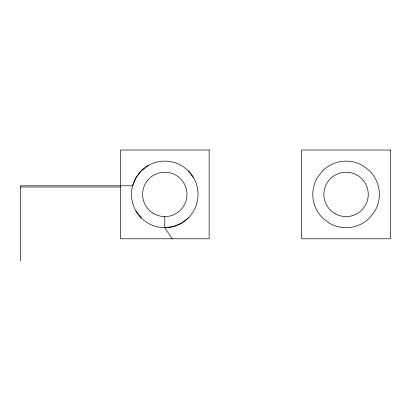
<?xml version="1.0" encoding="UTF-8"?>
<svg xmlns="http://www.w3.org/2000/svg" width="411" height="411" viewBox="0 0 411 411"><rect width="100%" height="100%" fill="white"/><g stroke="black" fill="none" stroke-linecap="round" stroke-linejoin="round"><path stroke-width="0.62" d="M148.14 165.582A33.286 33.286 0 0 0 148.14 223.23A33.286 33.286 0 0 0 198.066 194.403A33.286 33.286 0 0 0 148.14 165.582L141.245 170.868L135.959 177.763L132.63 185.793L20.55 185.793L20.55 260.975M188.32 217.943L181.426 223.23L173.396 226.553L164.78 227.689L164.78 216.597M20.55 187.01L120.402 187.01M188.32 170.868L193.607 177.763M135.959 211.049L141.245 217.943M164.78 227.689L172.178 238.786M322.537 170.868L317.246 177.763A33.286 33.286 0 0 0 322.537 217.943L329.427 223.23A33.286 33.286 0 0 0 369.607 217.943L374.894 211.049A33.286 33.286 0 0 0 369.607 170.868L362.713 165.582A33.286 33.286 0 0 0 322.537 170.868M209.163 150.025L120.402 150.025L120.402 238.786L209.163 238.786L209.163 150.025M390.45 150.025L301.689 150.025L301.689 238.786L390.45 238.786L390.45 150.025M153.688 213.622A22.189 22.189 0 0 0 186.974 194.403A22.189 22.189 0 0 0 153.688 175.189A22.189 22.189 0 0 0 153.688 213.622M334.975 213.622A22.189 22.189 0 0 0 368.261 194.403A22.189 22.189 0 0 0 334.975 175.189A22.189 22.189 0 0 0 334.975 213.622"/></g></svg>
